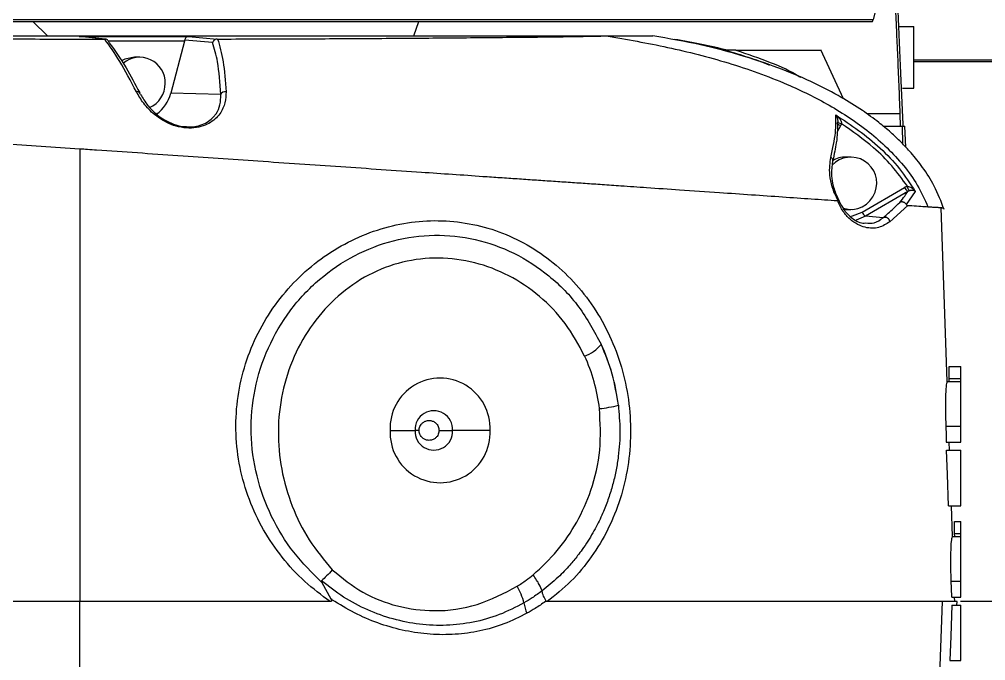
# Model space of a CAD drawing. Header units: millimetres. Extents: x -13464 to 9471, y -517 to 17126.
# Drawn here: x 6771 to 6872.7, y 12509.3 to 12576.7 of the extents above; entities that cross this region are included whole.
import ezdxf

# ---------------------------------------------------------------- set-up
doc = ezdxf.new("R2010")
doc.units = ezdxf.units.MM

msp = doc.modelspace()

# ---------------------------------------------------------------- linework, layer by layer
at = {"color": 7, "linetype": 'Continuous', "lineweight": 25}
for p, q in [((6860.84, 12576.74), (6861.84, 12580.49)), ((6717.85, 12576.74), (6860.84, 12576.74)), ((6717.95, 12576.5), (6860.74, 12576.5)), ((6773.93, 12575), (6772.41, 12576.5)), ((6812.48, 12575), (6813.02, 12576.5)), ((6863.56, 12576), (6865.09, 12576)), ((6865.09, 12569.5), (6865.09, 12576)), ((6671.05, 12575), (6832.74, 12575)), ((6777.27, 12574.95), (6788.77, 12574.95)), ((6779.98, 12574.66), (6777.27, 12574.95)), ((6780.03, 12574.65), (6777.32, 12574.95)), ((6788.36, 12574.45), (6780.37, 12574.45)), ((6788.36, 12574.45), (6786.91, 12568.97)), ((6791.32, 12574.3), (6788.39, 12574.57)), ((6788.77, 12574.95), (6791.81, 12574.67)), ((6846.37, 12573.5), (6845.49, 12573.5)), ((6857.71, 12568.39), (6855.31, 12573.52)), ((6783.63, 12572.75), (6783.11, 12572.75)), ((6865.09, 12572.5), (6873.83, 12572.5)), ((6873.83, 12572.26), (6865.09, 12572.26)), ((6863.92, 12569.5), (6865.09, 12569.5)), ((6792.17, 12568.84), (6786.91, 12568.97)), ((6863.63, 12566.81), (6860.16, 12566.81)), ((6863.63, 12566.81), (6863.68, 12565.5)), ((6857.39, 12565.54), (6857.01, 12564.85)), ((6857.05, 12565.79), (6857.1, 12565.91)), ((6861.88, 12565.5), (6863.68, 12565.5)), ((6863.68, 12565.5), (6863.86, 12565.5)), ((6863.86, 12565.5), (6863.92, 12563.65)), ((6863.86, 12565.5), (6864.17, 12565.5)), ((6864.26, 12563.29), (6864.17, 12565.5)), ((6766.81, 12563.85), (6777.36, 12563.14)), ((6777.36, 12563.14), (6777.34, 12515.5)), ((6858.47, 12562.25), (6857.95, 12562.25)), ((6859.68, 12556.46), (6864.13, 12559.07)), ((6864.46, 12558.64), (6860.01, 12556.03)), ((6865.25, 12558.63), (6864.31, 12557.26)), ((6864.61, 12558.71), (6864.46, 12558.64)), ((6864.46, 12557.18), (6862.57, 12555.46)), ((6857.68, 12556.77), (6857.95, 12556.75)), ((6857.95, 12556.75), (6858.47, 12556.75)), ((6860.01, 12556.03), (6859.03, 12555.62)), ((6861.87, 12555.88), (6860.01, 12556.03)), ((6868.6, 12538.64), (6867.97, 12556.93)), ((6868.22, 12556.92), (6868.18, 12556.92)), ((6868.81, 12540.22), (6870.06, 12540.22)), ((6870.06, 12538.96), (6870.06, 12540.22)), ((6868.61, 12538.65), (6870.06, 12538.65)), ((6868.83, 12538.65), (6868.81, 12538.96)), ((6868.81, 12538.96), (6870.06, 12538.96)), ((6870.06, 12538.65), (6870.06, 12538.96)), ((6870.06, 12533.95), (6870.06, 12538.65)), ((6868.46, 12533.95), (6870.06, 12533.95)), ((6870.06, 12532.28), (6870.06, 12533.95)), ((6810, 12533.5), (6812.62, 12533.5)), ((6813.04, 12533.5), (6812.62, 12533.5)), ((6815.14, 12533.5), (6816.57, 12533.5)), ((6820.5, 12533.5), (6816.57, 12533.5)), ((6868.52, 12532.28), (6870.06, 12532.28)), ((6868.85, 12531.44), (6868.83, 12532.28)), ((6868.55, 12531.44), (6870.06, 12531.44)), ((6870.06, 12525.59), (6870.06, 12531.44)), ((6868.75, 12525.59), (6870.06, 12525.59)), ((6869.17, 12522.33), (6869.06, 12525.59)), ((6869.38, 12523.92), (6870.06, 12523.92)), ((6870.06, 12522.66), (6870.06, 12523.92)), ((6869.4, 12522.35), (6869.38, 12522.66)), ((6869.38, 12522.66), (6870.06, 12522.66)), ((6870.06, 12522.35), (6870.06, 12522.66)), ((6869.18, 12522.35), (6870.06, 12522.35)), ((6870.06, 12517.65), (6870.06, 12522.35)), ((6802.81, 12517.51), (6803.76, 12515.79)), ((6869.03, 12517.65), (6870.06, 12517.65)), ((6870.06, 12515.97), (6870.06, 12517.65)), ((6777.34, 12515.5), (6599.34, 12515.5)), ((6777.36, 12467.86), (6777.34, 12515.5)), ((6869.09, 12515.97), (6870.06, 12515.97)), ((6869.41, 12515.5), (6869.39, 12515.97)), ((6869.64, 12515.14), (6869.65, 12515.5)), ((6874.34, 12515.5), (6870.01, 12515.5)), ((6869.09, 12515.14), (6870.06, 12515.14)), ((6870.06, 12509.29), (6870.06, 12515.14)), ((6868.89, 12509.29), (6870.06, 12509.29))]:
    msp.add_line(p, q, dxfattribs=at)
at = {"color": 7, "linetype": 'Continuous', "lineweight": 25, "flags": 128}
for points in [[(6783.11, 12572.75), (6782.07, 12572.54), (6781.72, 12572.37)], [(6858.34, 12556.02), (6858.63, 12556.06), (6859.68, 12556.46)], [(6868.46, 12533.95), (6868.49, 12533.01), (6868.52, 12532.28)], [(6868.75, 12525.59), (6868.64, 12528.87), (6868.55, 12531.44)], [(6869.09, 12515.97), (6869.06, 12516.91), (6869.03, 12517.65)], [(6868.1, 12515.5), (6867.25, 12492.25), (6866.59, 12473.97)], [(6869.09, 12515.14), (6868.98, 12511.86), (6868.89, 12509.29)]]:
    msp.add_lwpolyline(points, dxfattribs=at)
at = {"color": 7, "linetype": 'Continuous', "lineweight": 25}
for centre, radius, start, end in [((6859.87, 12577), 1, 330, 345), ((6783.63, 12570.04), 2.71, 359.2313, 130.0458), ((6783.58, 12569.99), 2.75, 293.4451, 0.2173), ((6783.36, 12568.76), 0.377, 12.5775, 99.8765), ((6783.05, 12569.98), 3.99, 306.2107, 345.3454), ((6792.64, 12568.62), 0.518, 80.809, 154.8525), ((6857.95, 12566.72), 1.3, 225.8511, 244.5363), ((6858.07, 12568.04), 2.34, 245.6761, 255.8133), ((6856.15, 12561.85), 0.441, 327.9733, 59.0385), ((6858.48, 12559.53), 2.72, 339.1782, 136.9245), ((6857.95, 12559.58), 2.68, 90.0261, 121.5247), ((6865.23, 12559.57), 1.21, 204.3654, 230.5115), ((6865.53, 12559.36), 1.13, 188.5855, 215.1888), ((6858.47, 12559.45), 2.7, 252.3287, 340.7094), ((6860.78, 12556.96), 1.21, 204.3654, 230.5115), ((6862.06, 12555.39), 0.52, 7.6391, 111.1747), ((6829.1, 12545.09), 4, 289.7304, 320.7384), ((6812.54, 12533.55), 21.63, 6.9324, 24.624), ((6813.47, 12533.55), 18.69, 6.9324, 24.624), ((6815.25, 12533.74), 5.26, 357.3655, 182.6345), ((6831.07, 12546.69), 10.93, 274.9854, 285.6119), ((6814.59, 12533.59), 1.98, 357.3655, 182.6345), ((6815.25, 12533.26), 5.26, 177.3655, 2.6345), ((6814.59, 12533.41), 1.98, 177.3655, 2.6345), ((6817.66, 12513.74), 6.62, 14.2345, 30.6214), ((6827.62, 12515.8), 3.57, 186.9981, 205.3434)]:
    msp.add_arc(centre, radius, start, end, dxfattribs=at)
for points, knots in [([(6863.99, 12565.5), (6863.9, 12567.53), (6863.72, 12571.58), (6863.42, 12578.28), (6863.13, 12584.91), (6862.85, 12591.2), (6862.59, 12596.82), (6862.36, 12601.53), (6862.16, 12605.34), (6861.99, 12608.35), (6861.9, 12609.78), (6861.85, 12610.5)], [0, 0, 0, 0, 0.111387, 0.223089, 0.334788, 0.446278, 0.558497, 0.668911, 0.778651, 0.889152, 1, 1, 1, 1]), ([(6862.99, 12580.5), (6863, 12580.4), (6863.03, 12580.19), (6863.13, 12578.49), (6863.25, 12575.95), (6863.38, 12572.95), (6863.51, 12569.95), (6863.59, 12567.83), (6863.63, 12566.81)], [0, 0, 0, 0, 0.184003, 0.378998, 0.575748, 0.725727, 0.86778, 1, 1, 1, 1]), ([(6690.4, 12574.94), (6692.41, 12574.93), (6696.57, 12574.92), (6703.03, 12574.9), (6709.92, 12574.88), (6717.25, 12574.85), (6725.01, 12574.83), (6732.7, 12574.8), (6740.38, 12574.78), (6748.09, 12574.75), (6756.05, 12574.73), (6764.14, 12574.7), (6772.06, 12574.68), (6777.36, 12574.66), (6779.96, 12574.66)], [0, 0, 0, 0, 0.067217, 0.139304, 0.21626, 0.298086, 0.384782, 0.476348, 0.555602, 0.642178, 0.734728, 0.822184, 0.912968, 1, 1, 1, 1]), ([(6783.3, 12569.13), (6782.7, 12570.26), (6781.52, 12572.51), (6780.48, 12573.94), (6779.96, 12574.66)], [0, 0, 0, 0, 0.500351, 1, 1, 1, 1]), ([(6779.96, 12574.66), (6779.97, 12574.66), (6779.97, 12574.66), (6779.98, 12574.66), (6779.98, 12574.66)], [0, 0, 0, 0, 0.560004, 1, 1, 1, 1]), ([(6780.44, 12574.29), (6780.42, 12574.35), (6780.38, 12574.46), (6780.25, 12574.58), (6780.11, 12574.65), (6780.02, 12574.65), (6779.98, 12574.66)], [0, 0, 0, 0, 0.304929, 0.573233, 0.804896, 1, 1, 1, 1]), ([(6780.44, 12574.29), (6781.02, 12573.49), (6782.01, 12572.1), (6783.15, 12569.93), (6783.64, 12569.01)], [0, 0, 0, 0, 0.575818, 1, 1, 1, 1]), ([(6788.39, 12574.57), (6788.38, 12574.55), (6788.37, 12574.51), (6788.36, 12574.47), (6788.36, 12574.45)], [0, 0, 0, 0, 0.559639, 1, 1, 1, 1]), ([(6788.77, 12574.95), (6788.73, 12574.94), (6788.63, 12574.93), (6788.51, 12574.84), (6788.43, 12574.71), (6788.4, 12574.62), (6788.39, 12574.57)], [0, 0, 0, 0, 0.304199, 0.605364, 0.817447, 1, 1, 1, 1]), ([(6791.81, 12574.67), (6791.76, 12574.66), (6791.65, 12574.65), (6791.51, 12574.58), (6791.39, 12574.46), (6791.35, 12574.36), (6791.32, 12574.3)], [0, 0, 0, 0, 0.240417, 0.499694, 0.71006, 1, 1, 1, 1]), ([(6792.17, 12568.84), (6792.09, 12570.06), (6791.93, 12572.23), (6791.51, 12573.67), (6791.32, 12574.3)], [0, 0, 0, 0, 0.55943, 1, 1, 1, 1]), ([(6791.81, 12574.67), (6791.82, 12574.67), (6791.83, 12574.67), (6791.83, 12574.67), (6791.84, 12574.67)], [0, 0, 0, 0, 0.559979, 1, 1, 1, 1]), ([(6791.84, 12574.67), (6794.39, 12574.68), (6799.51, 12574.69), (6806.89, 12574.73), (6812.9, 12574.77), (6817.58, 12574.81), (6821.01, 12574.84), (6824.33, 12574.87), (6827.48, 12574.91), (6830.41, 12574.95), (6831.96, 12574.99), (6832.74, 12575)], [0, 0, 0, 0, 0.164628, 0.330926, 0.49838, 0.582675, 0.666023, 0.748745, 0.833068, 0.916805, 1, 1, 1, 1]), ([(6791.84, 12574.67), (6792.05, 12573.94), (6792.48, 12572.47), (6792.65, 12570.25), (6792.73, 12569.13)], [0, 0, 0, 0, 0.4998928, 1, 1, 1, 1]), ([(6832.74, 12575), (6834.9, 12574.63), (6839.21, 12573.88), (6845.6, 12572.25), (6851.3, 12570.22), (6856.27, 12567.78), (6860.48, 12565.01), (6863.55, 12562.08), (6865.54, 12559.34), (6866.24, 12557.8), (6866.59, 12557.03)], [0, 0, 0, 0, 0.165404, 0.33075, 0.496698, 0.621013, 0.747878, 0.874228, 0.937019, 1, 1, 1, 1]), ([(6832.74, 12575), (6833.58, 12575), (6835.22, 12575), (6836.59, 12575), (6837.39, 12575), (6837.56, 12575), (6837.64, 12575)], [0, 0, 0, 0, 0.288591, 0.5668, 0.783201, 1, 1, 1, 1]), ([(6868.29, 12556.73), (6867.97, 12557.57), (6867.38, 12559.12), (6866.12, 12561.09), (6864.92, 12562.61), (6863.79, 12563.81), (6862.62, 12564.91), (6861.27, 12566.03), (6859.56, 12567.27), (6857.34, 12568.65), (6854.56, 12570.1), (6851.17, 12571.56), (6847.17, 12572.92), (6842.63, 12574.14), (6839.34, 12574.71), (6837.65, 12575)], [0, 0, 0, 0, 0.070381, 0.130512, 0.180562, 0.220131, 0.257896, 0.302904, 0.362978, 0.438105, 0.527706, 0.630755, 0.745647, 0.869913, 1, 1, 1, 1]), ([(6849.91, 12571.93), (6849.9, 12571.93), (6849.23, 12572.22), (6847.78, 12572.72), (6845.38, 12573.45), (6842.75, 12574.1), (6840.84, 12574.46), (6839.89, 12574.64)], [0, 0, 0, 0, 0.003759, 0.25329, 0.495877, 0.74666, 1, 1, 1, 1]), ([(6845.49, 12573.5), (6844.6, 12573.71), (6842.83, 12574.13), (6840.89, 12574.47), (6839.89, 12574.64), (6839.89, 12574.64), (6839.89, 12574.64), (6839.89, 12574.64), (6839.89, 12574.64), (6839.89, 12574.64)], [0, 0, 0, 0, 0.499945, 0.999749, 0.999935, 0.999983, 0.999995, 0.999999, 1, 1, 1, 1]), ([(6846.37, 12573.5), (6847.36, 12573.5), (6849.35, 12573.5), (6851.67, 12573.5), (6853.47, 12573.5), (6854.65, 12573.5), (6855.27, 12573.5), (6855.27, 12573.5), (6855.27, 12573.5)], [0, 0, 0, 0, 0.175347, 0.349541, 0.52365, 0.697967, 0.868696, 1, 1, 1, 1]), ([(6846.37, 12573.5), (6847.6, 12573.09), (6850.03, 12572.27), (6852.24, 12571.27), (6853.14, 12570.67), (6853.18, 12570.64)], [0, 0, 0, 0, 0.492676, 0.973348, 1, 1, 1, 1]), ([(6792.73, 12569.13), (6792.71, 12568.75), (6792.69, 12567.97), (6792.16, 12566.79), (6791.24, 12565.9), (6790.12, 12565.43), (6789.1, 12565.26), (6787.99, 12565.35), (6786.94, 12565.66), (6786.01, 12566.13), (6784.96, 12566.87), (6783.98, 12567.92), (6783.53, 12568.73), (6783.3, 12569.13)], [0, 0, 0, 0, 0.124203, 0.248394, 0.373461, 0.435814, 0.498362, 0.560793, 0.623464, 0.686078, 0.748968, 0.874293, 1, 1, 1, 1]), ([(6783.73, 12568.84), (6783.96, 12568.46), (6784.25, 12567.96), (6784.79, 12567.34), (6785.12, 12567.02), (6785.59, 12566.6), (6786.25, 12566.14), (6787.16, 12565.72), (6787.9, 12565.49), (6788.31, 12565.47), (6788.4, 12565.47)], [0, 0, 0, 0, 0.2945217, 0.3818991, 0.4640761, 0.5412602, 0.6986913, 0.8376115, 0.9634804, 1, 1, 1, 1]), ([(6788.4, 12565.47), (6788.61, 12565.45), (6789.11, 12565.4), (6789.87, 12565.53), (6790.61, 12565.82), (6791.11, 12566.17), (6791.46, 12566.52), (6791.83, 12567.01), (6792.17, 12567.8), (6792.17, 12568.48), (6792.17, 12568.84)], [0, 0, 0, 0, 0.07199, 0.171584, 0.279719, 0.400904, 0.467524, 0.538522, 0.74872, 1, 1, 1, 1]), ([(6856.38, 12562.22), (6856.57, 12563.14), (6856.96, 12564.98), (6856.9, 12566.12), (6856.88, 12566.69)], [0, 0, 0, 0, 0.5014517, 1, 1, 1, 1]), ([(6856.88, 12566.69), (6857.69, 12566.16), (6859.33, 12565.11), (6861.59, 12563.23), (6863.66, 12561.11), (6864.72, 12559.45), (6865.25, 12558.63)], [0, 0, 0, 0, 0.248158, 0.498686, 0.751251, 1, 1, 1, 1]), ([(6856.88, 12566.69), (6857.03, 12566.56), (6857.25, 12566.37), (6857.43, 12566.07), (6857.49, 12565.9), (6857.49, 12565.81), (6857.49, 12565.77)], [0, 0, 0, 0, 0.53604, 0.784331, 0.897681, 1, 1, 1, 1]), ([(6857.12, 12566.13), (6857.11, 12566.2), (6857.07, 12566.44), (6856.95, 12566.58), (6856.88, 12566.69)], [0, 0, 0, 0, 0.315873, 1, 1, 1, 1]), ([(6857.1, 12565.91), (6857.11, 12565.95), (6857.13, 12566.03), (6857.12, 12566.1), (6857.12, 12566.13)], [0, 0, 0, 0, 0.474295, 1, 1, 1, 1]), ([(6857.05, 12565.79), (6857.06, 12565.18), (6857.07, 12564.14), (6856.72, 12562.55), (6856.58, 12561.9)], [0, 0, 0, 0, 0.594618, 1, 1, 1, 1]), ([(6857.12, 12566.02), (6857.12, 12566.01), (6857.12, 12565.99), (6857.11, 12565.96), (6857.11, 12565.92), (6857.1, 12565.91)], [0, 0, 0, 0, 0.066376, 0.547252, 1, 1, 1, 1]), ([(6857.49, 12565.77), (6857.48, 12565.73), (6857.45, 12565.65), (6857.41, 12565.57), (6857.39, 12565.54)], [0, 0, 0, 0, 0.559795, 1, 1, 1, 1]), ([(6864.42, 12559.19), (6863.89, 12559.92), (6862.84, 12561.38), (6860.53, 12563.64), (6858.64, 12564.96), (6857.49, 12565.77)], [0, 0, 0, 0, 0.279742, 0.560432, 1, 1, 1, 1]), ([(6777.36, 12563.14), (6777.62, 12563.12), (6778.21, 12563.08), (6778.79, 12563.03), (6779.11, 12563.01)], [0, 0, 0, 0, 0.449712, 1, 1, 1, 1]), ([(6779.11, 12563.01), (6781.97, 12562.82), (6787.68, 12562.43), (6793.29, 12562.04), (6796.09, 12561.85)], [0, 0, 0, 0, 0.501366, 1, 1, 1, 1]), ([(6857.14, 12557.67), (6857.01, 12557.93), (6856.75, 12558.43), (6856.43, 12559.36), (6856.15, 12560.8), (6856.29, 12561.66), (6856.38, 12562.22)], [0, 0, 0, 0, 0.126417, 0.253176, 0.504676, 1, 1, 1, 1]), ([(6796.09, 12561.85), (6799.01, 12561.65), (6804.84, 12561.25), (6810.47, 12560.87), (6813.29, 12560.67)], [0, 0, 0, 0, 0.500102, 1, 1, 1, 1]), ([(6856.52, 12561.61), (6856.47, 12561.13), (6856.38, 12560.38), (6856.62, 12559), (6857.02, 12558.12), (6857.21, 12557.71)], [0, 0, 0, 0, 0.497166, 0.76503, 1, 1, 1, 1]), ([(6813.29, 12560.67), (6814.38, 12560.6), (6816.55, 12560.45), (6818.69, 12560.31), (6819.76, 12560.23)], [0, 0, 0, 0, 0.499559, 1, 1, 1, 1]), ([(6819.76, 12560.23), (6820.37, 12560.19), (6821.57, 12560.11), (6823.37, 12559.99), (6825.16, 12559.86), (6826.96, 12559.74), (6828.74, 12559.62), (6830.53, 12559.5), (6832.37, 12559.38), (6834.52, 12559.23), (6837.23, 12559.04), (6840.72, 12558.8), (6843.25, 12558.63), (6844.64, 12558.53)], [0, 0, 0, 0, 0.071263, 0.142601, 0.213997, 0.285447, 0.356949, 0.428496, 0.500083, 0.578892, 0.688438, 0.828699, 1, 1, 1, 1]), ([(6864.13, 12559.07), (6864.18, 12559.1), (6864.27, 12559.15), (6864.37, 12559.18), (6864.42, 12559.19)], [0, 0, 0, 0, 0.5597023, 1, 1, 1, 1]), ([(6864.42, 12559.19), (6864.5, 12559.18), (6864.67, 12559.14), (6864.97, 12558.96), (6865.14, 12558.76), (6865.25, 12558.63)], [0, 0, 0, 0, 0.220289, 0.46967, 1, 1, 1, 1]), ([(6844.64, 12558.53), (6846.9, 12558.38), (6850.29, 12558.14), (6854.38, 12557.86), (6856.17, 12557.74), (6857.07, 12557.68)], [0, 0, 0, 0, 0.500253, 0.749373, 1, 1, 1, 1]), ([(6863.63, 12557.48), (6863.81, 12557.71), (6864.13, 12558.12), (6864.36, 12558.48), (6864.46, 12558.64)], [0, 0, 0, 0, 0.559996, 1, 1, 1, 1]), ([(6865.25, 12558.63), (6865.17, 12558.67), (6865.04, 12558.74), (6864.8, 12558.75), (6864.65, 12558.72), (6864.61, 12558.71)], [0, 0, 0, 0, 0.53392, 0.895444, 1, 1, 1, 1]), ([(6857.07, 12557.68), (6857.09, 12557.68), (6857.11, 12557.68), (6857.13, 12557.68), (6857.14, 12557.67)], [0, 0, 0, 0, 0.5000171, 1, 1, 1, 1]), ([(6862.57, 12555.46), (6862.2, 12555.22), (6861.45, 12554.74), (6860, 12554.74), (6858.64, 12555.4), (6857.62, 12556.5), (6857.26, 12557.29), (6857.08, 12557.68)], [0, 0, 0, 0, 0.249249, 0.49989, 0.75001, 0.875408, 1, 1, 1, 1]), ([(6857.14, 12557.67), (6857.17, 12557.69), (6857.22, 12557.72), (6857.22, 12557.71), (6857.21, 12557.71)], [0, 0, 0, 0, 0.440238, 1, 1, 1, 1]), ([(6857.21, 12557.71), (6857.37, 12557.37), (6857.71, 12556.67), (6858.61, 12555.76), (6859.45, 12555.29), (6859.93, 12555.32), (6860.02, 12555.33)], [0, 0, 0, 0, 0.212552, 0.447664, 0.892479, 1, 1, 1, 1]), ([(6861.87, 12555.88), (6862.24, 12556.2), (6862.89, 12556.77), (6863.41, 12557.27), (6863.63, 12557.48)], [0, 0, 0, 0, 0.559942, 1, 1, 1, 1]), ([(6864.31, 12557.26), (6864.27, 12557.31), (6864.22, 12557.39), (6864.11, 12557.47), (6864.01, 12557.52), (6863.91, 12557.54), (6863.78, 12557.54), (6863.69, 12557.51), (6863.63, 12557.48)], [0, 0, 0, 0, 0.230168, 0.360539, 0.497815, 0.635848, 0.766058, 1, 1, 1, 1]), ([(6864.31, 12557.26), (6864.31, 12557.26), (6864.31, 12557.25), (6864.33, 12557.23), (6864.36, 12557.2), (6864.41, 12557.17), (6864.44, 12557.17), (6864.46, 12557.17)], [0, 0, 0, 0, 0.039643, 0.082295, 0.185904, 0.500583, 1, 1, 1, 1]), ([(6864.46, 12557.17), (6864.53, 12557.17), (6864.69, 12557.16), (6864.83, 12557.15), (6864.9, 12557.15)], [0, 0, 0, 0, 0.500289, 1, 1, 1, 1]), ([(6864.9, 12557.15), (6865.24, 12557.12), (6865.9, 12557.08), (6866.36, 12557.05), (6866.59, 12557.03)], [0, 0, 0, 0, 0.500076, 1, 1, 1, 1]), ([(6866.59, 12557.03), (6866.66, 12557.03), (6866.84, 12557.02), (6867.08, 12557), (6867.29, 12556.99), (6867.45, 12556.98), (6867.58, 12556.98), (6867.71, 12556.96), (6867.85, 12556.95), (6867.96, 12556.94), (6868.06, 12556.93), (6868.15, 12556.93), (6868.2, 12556.92), (6868.23, 12556.93), (6868.22, 12556.93), (6868.22, 12556.93)], [0, 0, 0, 0, 0.062697, 0.148856, 0.235202, 0.297586, 0.349764, 0.416694, 0.49837, 0.594799, 0.669127, 0.768268, 0.892236, 0.994982, 1, 1, 1, 1]), ([(6803.68, 12515.5), (6802.77, 12516.18), (6800.93, 12517.54), (6798.58, 12520.12), (6796.6, 12523.01), (6795.1, 12526.2), (6794.11, 12529.61), (6793.69, 12533.12), (6793.84, 12536.66), (6794.56, 12540.11), (6795.83, 12543.39), (6797.59, 12546.4), (6799.78, 12549.08), (6802.33, 12551.36), (6805.18, 12553.19), (6808.23, 12554.53), (6811.42, 12555.36), (6814.67, 12555.66), (6817.92, 12555.41), (6821.09, 12554.62), (6824.09, 12553.3), (6826.86, 12551.48), (6829.35, 12549.2), (6831.46, 12546.52), (6833.17, 12543.49), (6834.41, 12540.21), (6835.15, 12536.75), (6835.38, 12533.21), (6835.08, 12529.69), (6834.28, 12526.28), (6832.98, 12523.07), (6831.23, 12520.15), (6829.09, 12517.56), (6827.38, 12516.19), (6826.53, 12515.5)], [0, 0, 0, 0, 0.030978, 0.062206, 0.093343, 0.124748, 0.156035, 0.187541, 0.218843, 0.250325, 0.281497, 0.312842, 0.34385, 0.375017, 0.405922, 0.43696, 0.467838, 0.498707, 0.529944, 0.561223, 0.592309, 0.623675, 0.654889, 0.686346, 0.717636, 0.74913, 0.780449, 0.81194, 0.84327, 0.874727, 0.906062, 0.93744, 0.968766, 1, 1, 1, 1]), ([(6860.02, 12555.33), (6860.33, 12555.31), (6861.05, 12555.26), (6861.57, 12555.65), (6861.87, 12555.88)], [0, 0, 0, 0, 0.432153, 1, 1, 1, 1]), ([(6802.81, 12517.51), (6801.78, 12518.53), (6799.71, 12520.58), (6797.39, 12524.42), (6795.83, 12528.68), (6795.21, 12533.24), (6795.61, 12537.85), (6797.03, 12542.25), (6799.36, 12546.21), (6802.47, 12549.52), (6806.19, 12552.04), (6810.32, 12553.62), (6814.65, 12554.2), (6818.97, 12553.75), (6823.09, 12552.29), (6826.8, 12549.88), (6830, 12546.64), (6831.47, 12543.92), (6832.2, 12542.56)], [0, 0, 0, 0, 0.060041, 0.120875, 0.182474, 0.244516, 0.30723, 0.370027, 0.432624, 0.495413, 0.558218, 0.620804, 0.683609, 0.746496, 0.809244, 0.872512, 0.9361, 1, 1, 1, 1]), ([(6830.45, 12541.33), (6829.82, 12542.51), (6828.55, 12544.86), (6825.78, 12547.71), (6822.54, 12549.9), (6818.92, 12551.28), (6815.11, 12551.79), (6811.28, 12551.35), (6807.66, 12549.98), (6804.44, 12547.75), (6801.77, 12544.81), (6799.78, 12541.33), (6798.53, 12537.48), (6798.1, 12533.44), (6798.46, 12529.38), (6799.59, 12525.51), (6801.37, 12521.88), (6803.06, 12519.85), (6803.91, 12518.83)], [0, 0, 0, 0, 0.062588, 0.12515, 0.187697, 0.249965, 0.31249, 0.374946, 0.437235, 0.499813, 0.562393, 0.624743, 0.687279, 0.749831, 0.812158, 0.874759, 0.937222, 1, 1, 1, 1]), ([(6834.01, 12536.16), (6833.83, 12537.26), (6833.47, 12539.48), (6832.63, 12541.53), (6832.2, 12542.56)], [0, 0, 0, 0, 0.4966718, 1, 1, 1, 1]), ([(6868.81, 12538.96), (6868.81, 12539.27), (6868.81, 12540.01), (6868.81, 12540.14), (6868.81, 12540.22)], [0, 0, 0, 0, 0.420301, 1, 1, 1, 1]), ([(6868.61, 12538.65), (6868.58, 12538.58), (6868.51, 12538.44), (6868.44, 12537.35), (6868.41, 12535.8), (6868.45, 12534.57), (6868.46, 12533.95)], [0, 0, 0, 0, 0.250006, 0.499787, 0.749448, 1, 1, 1, 1]), ([(6825.04, 12518.31), (6825.92, 12519.13), (6827.67, 12520.77), (6829.72, 12523.81), (6831.3, 12527.36), (6832.26, 12531.43), (6832.1, 12534.34), (6832.02, 12535.8)], [0, 0, 0, 0, 0.187525, 0.373464, 0.560306, 0.780015, 1, 1, 1, 1]), ([(6834.01, 12536.16), (6834.08, 12535.28), (6834.24, 12533.48), (6834.08, 12531.2), (6833.79, 12529.36), (6833.47, 12527.95), (6833.05, 12526.54), (6832.61, 12525.35), (6832.18, 12524.36), (6831.78, 12523.55), (6831.32, 12522.71), (6830.8, 12521.84), (6830.26, 12521.04), (6829.63, 12520.2), (6828.81, 12519.21), (6827.59, 12517.93), (6826.56, 12517.09), (6825.98, 12516.63)], [0, 0, 0, 0, 0.117623, 0.239676, 0.302428, 0.366761, 0.432773, 0.499598, 0.538013, 0.578924, 0.622433, 0.668678, 0.717772, 0.754688, 0.81386, 0.895352, 1, 1, 1, 1]), ([(6813.04, 12533.5), (6813.05, 12533.57), (6813.06, 12533.7), (6813.12, 12533.92), (6813.25, 12534.15), (6813.46, 12534.36), (6813.75, 12534.51), (6814.09, 12534.57), (6814.43, 12534.51), (6814.72, 12534.36), (6814.93, 12534.15), (6815.06, 12533.92), (6815.13, 12533.7), (6815.13, 12533.57), (6815.14, 12533.5)], [0, 0, 0, 0, 0.057328, 0.124872, 0.20374, 0.29406, 0.39415, 0.5, 0.60585, 0.70594, 0.79626, 0.875128, 0.942672, 1, 1, 1, 1]), ([(6815.14, 12533.5), (6815.13, 12533.44), (6815.13, 12533.3), (6815.06, 12533.09), (6814.93, 12532.86), (6814.72, 12532.65), (6814.43, 12532.5), (6814.09, 12532.44), (6813.75, 12532.5), (6813.46, 12532.65), (6813.25, 12532.86), (6813.12, 12533.09), (6813.06, 12533.3), (6813.05, 12533.44), (6813.04, 12533.5)], [0, 0, 0, 0, 0.057328, 0.124872, 0.20374, 0.29406, 0.39415, 0.5, 0.60585, 0.70594, 0.79626, 0.875128, 0.942672, 1, 1, 1, 1]), ([(6869.38, 12522.66), (6869.38, 12522.97), (6869.38, 12523.71), (6869.38, 12523.84), (6869.38, 12523.92)], [0, 0, 0, 0, 0.421059, 1, 1, 1, 1]), ([(6869.03, 12517.65), (6869.02, 12518.26), (6868.98, 12519.5), (6869.01, 12521.05), (6869.08, 12522.14), (6869.15, 12522.28), (6869.18, 12522.35)], [0, 0, 0, 0, 0.249992, 0.499761, 0.749433, 1, 1, 1, 1]), ([(6803.91, 12518.83), (6803.71, 12518.61), (6803.35, 12518.22), (6802.95, 12517.86), (6802.77, 12517.7)], [0, 0, 0, 0, 0.545275, 1, 1, 1, 1]), ([(6803.91, 12518.83), (6804.95, 12517.99), (6807.03, 12516.33), (6810.74, 12514.89), (6814.85, 12514.36), (6819.24, 12514.95), (6821.99, 12516.39), (6823.36, 12517.11)], [0, 0, 0, 0, 0.1877305, 0.3739396, 0.5607866, 0.7805479, 1, 1, 1, 1]), ([(6823.36, 12517.11), (6823.68, 12517.32), (6824.26, 12517.7), (6824.8, 12518.12), (6825.04, 12518.31)], [0, 0, 0, 0, 0.559957, 1, 1, 1, 1]), ([(6825.98, 12516.63), (6825.9, 12516.84), (6825.76, 12517.18), (6825.41, 12517.78), (6825.17, 12518.13), (6825.04, 12518.31)], [0, 0, 0, 0, 0.44319, 0.710429, 1, 1, 1, 1]), ([(6802.77, 12517.7), (6802.77, 12517.7), (6802.76, 12517.69), (6802.76, 12517.67), (6802.76, 12517.6), (6802.79, 12517.55), (6802.81, 12517.51)], [0, 0, 0, 0, 0.069214, 0.146146, 0.346034, 1, 1, 1, 1]), ([(6824.08, 12515.37), (6823.22, 12514.92), (6821.51, 12514.04), (6818.75, 12513.27), (6815.93, 12512.93), (6813.09, 12513.05), (6810.31, 12513.6), (6807.62, 12514.57), (6805.06, 12515.9), (6803.54, 12517.1), (6802.77, 12517.7)], [0, 0, 0, 0, 0.1269907, 0.2529565, 0.3788112, 0.5030674, 0.6278595, 0.7514299, 0.8759899, 1, 1, 1, 1]), ([(6825.98, 12516.63), (6825.64, 12516.37), (6825.02, 12515.93), (6824.36, 12515.54), (6824.08, 12515.37)], [0, 0, 0, 0, 0.559951, 1, 1, 1, 1]), ([(6826.4, 12515.55), (6826.31, 12515.74), (6826.09, 12516.13), (6826.02, 12516.45), (6825.98, 12516.63)], [0, 0, 0, 0, 0.4634043, 1, 1, 1, 1]), ([(6803.68, 12515.5), (6801.31, 12515.5), (6796.54, 12515.5), (6789.73, 12515.5), (6783.31, 12515.5), (6779.34, 12515.5), (6777.34, 12515.5)], [0, 0, 0, 0, 0.276459, 0.554468, 0.775399, 1, 1, 1, 1]), ([(6803.76, 12515.79), (6803.78, 12515.76), (6803.8, 12515.71), (6803.83, 12515.64), (6803.83, 12515.59), (6803.82, 12515.55), (6803.79, 12515.52), (6803.74, 12515.51), (6803.7, 12515.5), (6803.68, 12515.5)], [0, 0, 0, 0, 0.230752, 0.407987, 0.55595, 0.632757, 0.711083, 0.836312, 1, 1, 1, 1]), ([(6804.18, 12515.5), (6804.1, 12515.56), (6803.96, 12515.65), (6803.82, 12515.74), (6803.76, 12515.79)], [0, 0, 0, 0, 0.56, 1, 1, 1, 1]), ([(6824.39, 12514.28), (6823.6, 12513.88), (6822, 12513.08), (6819.46, 12512.36), (6816.85, 12512), (6814.21, 12512.01), (6811.59, 12512.38), (6809.01, 12513.09), (6806.51, 12514.1), (6804.96, 12515.04), (6804.18, 12515.5)], [0, 0, 0, 0, 0.126189, 0.252041, 0.376572, 0.501617, 0.626418, 0.750765, 0.875885, 1, 1, 1, 1]), ([(6826.34, 12515.5), (6825.98, 12515.26), (6825.35, 12514.82), (6824.69, 12514.44), (6824.39, 12514.28)], [0, 0, 0, 0, 0.561331, 1, 1, 1, 1]), ([(6826.4, 12515.55), (6826.39, 12515.54), (6826.37, 12515.53), (6826.35, 12515.51), (6826.34, 12515.5)], [0, 0, 0, 0, 0.56, 1, 1, 1, 1]), ([(6826.53, 12515.5), (6826.51, 12515.5), (6826.48, 12515.5), (6826.45, 12515.52), (6826.42, 12515.53), (6826.41, 12515.55), (6826.4, 12515.55)], [0, 0, 0, 0, 0.354649, 0.64124, 0.829648, 1, 1, 1, 1]), ([(6868.1, 12515.5), (6867.74, 12515.5), (6867.04, 12515.5), (6865.44, 12515.5), (6863.34, 12515.5), (6860.62, 12515.5), (6857.43, 12515.5), (6853.85, 12515.5), (6848.91, 12515.5), (6842.38, 12515.5), (6834.49, 12515.5), (6829.18, 12515.5), (6826.53, 12515.5)], [0, 0, 0, 0, 0.100812, 0.197147, 0.286178, 0.367798, 0.444656, 0.519058, 0.592592, 0.727659, 0.863738, 1, 1, 1, 1]), ([(6869.64, 12515.5), (6869.66, 12515.5), (6869.69, 12515.5), (6869.51, 12515.5), (6869.08, 12515.5), (6868.43, 12515.5), (6868.1, 12515.5)], [0, 0, 0, 0, 0.174617, 0.427331, 0.707787, 1, 1, 1, 1]), ([(6870.06, 12417.68), (6870.31, 12418.06), (6870.83, 12418.82), (6871.94, 12420.24), (6873.26, 12421.85), (6875.3, 12424.26), (6878.23, 12427.7), (6882.09, 12432.4), (6886.08, 12437.56), (6890.03, 12443.08), (6893.82, 12448.92), (6897.79, 12455.69), (6901.73, 12463.45), (6905.36, 12472.21), (6908.32, 12481.23), (6910.58, 12490.49), (6912.18, 12499.93), (6912.63, 12506.3), (6912.86, 12509.48)], [0, 0, 0, 0, 0.030675, 0.061603, 0.092632, 0.123637, 0.185799, 0.247678, 0.310101, 0.372379, 0.434563, 0.497177, 0.581003, 0.664379, 0.747722, 0.831593, 0.915801, 1, 1, 1, 1])]:
    msp.add_open_spline(points, degree=3, knots=knots, dxfattribs=at)

doc.saveas('drawing.dxf')
